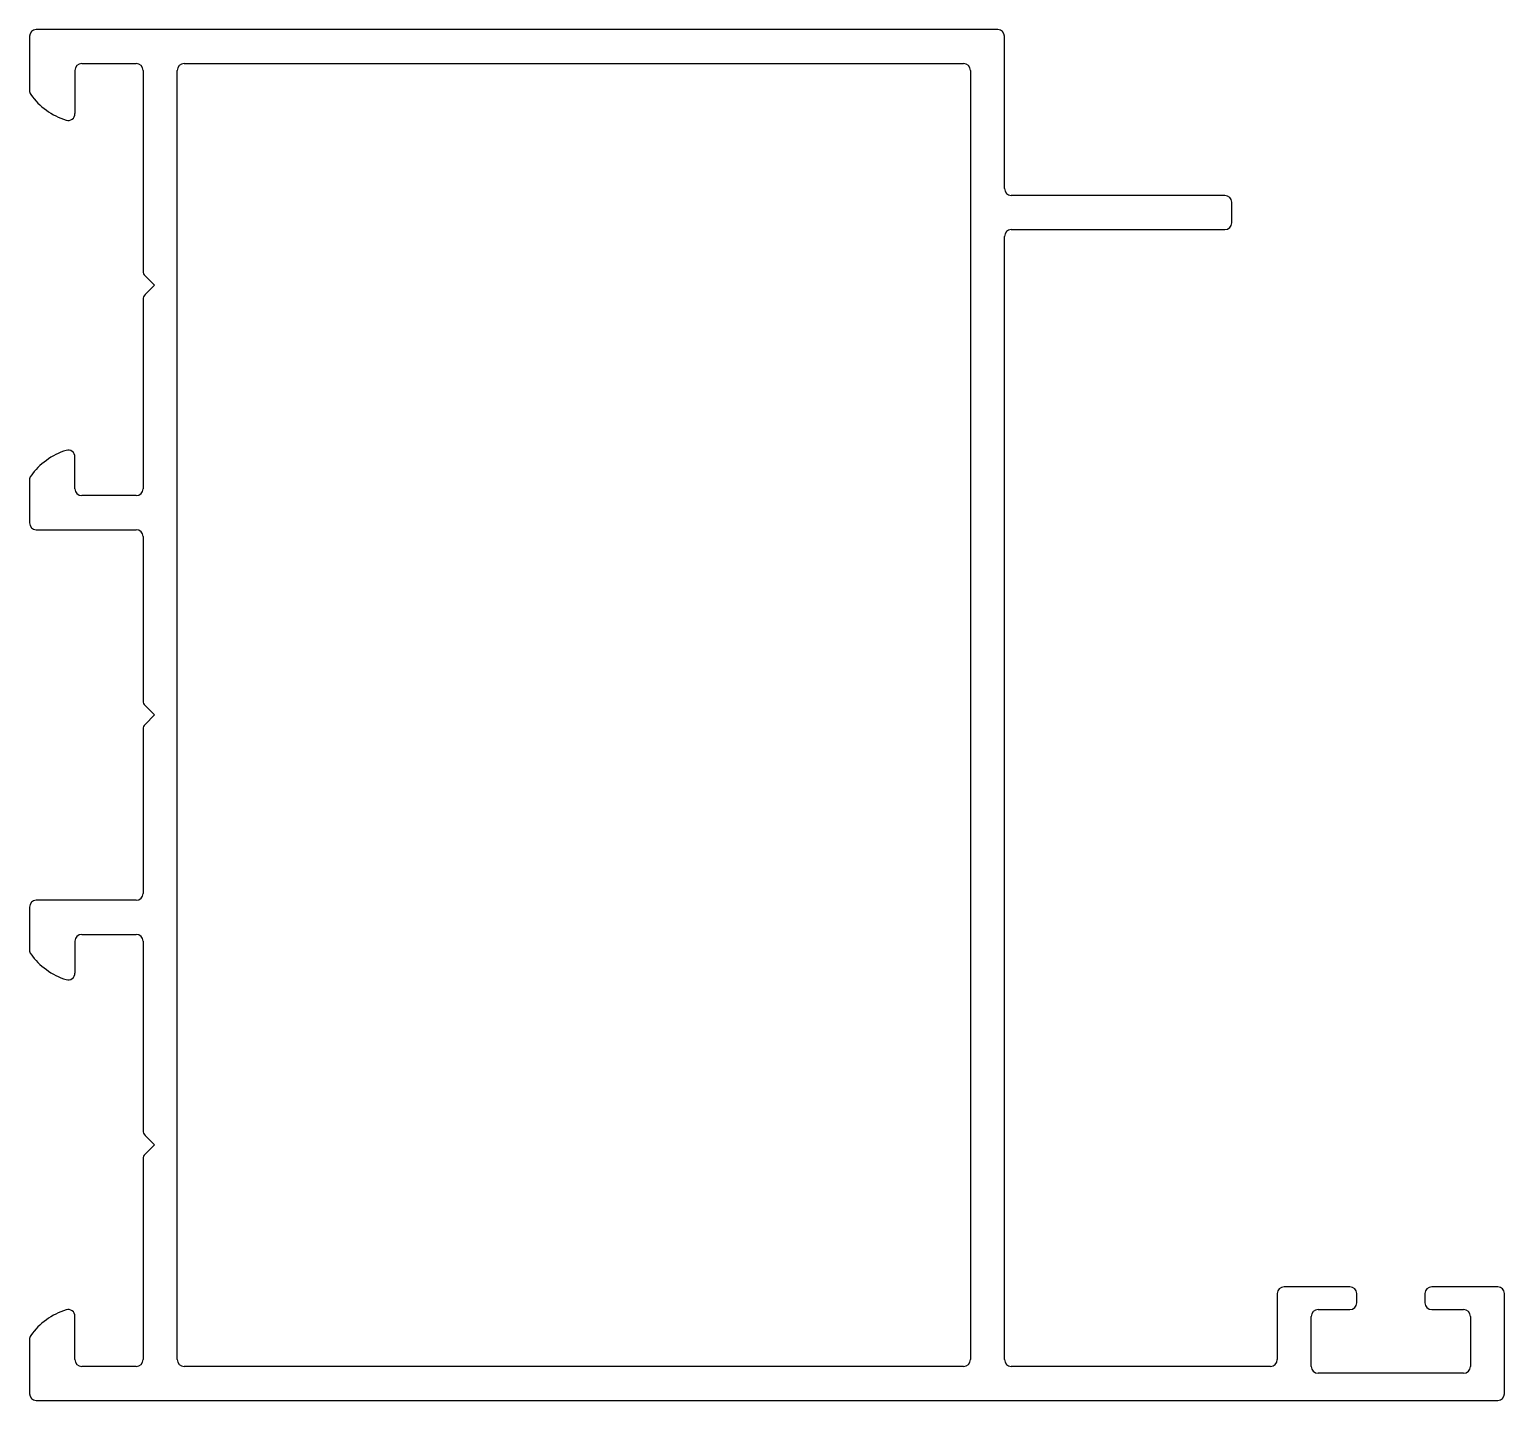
# Model space of a CAD drawing. Extents: x 310 to 374.9, y 800 to 860.3.
import ezdxf

# ---------------------------------------------------------------- set-up
doc = ezdxf.new("R2010")
doc.units = 0
doc.layers.get('0').update_dxf_attribs({"linetype": 'CONTINUOUS'})

msp = doc.modelspace()

# ---------------------------------------------------------------- linework, layer by layer
for p, q in [((310, 860), (310, 857.614)), ((352.6, 860.3), (310.3, 860.3)), ((352.9, 853.3), (352.9, 860)), ((312.3, 858.8), (314.7, 858.8)), ((316.8, 858.8), (351.1, 858.8)), ((312, 858.5), (312, 856.6)), ((315, 858.5), (315, 849.674)), ((316.5, 801.8), (316.5, 858.5)), ((351.4, 858.5), (351.4, 801.8)), ((362.6, 853), (353.2, 853)), ((362.9, 851.8), (362.9, 852.7)), ((353.2, 851.5), (362.6, 851.5)), ((352.9, 801.8), (352.9, 851.2)), ((315.088, 849.462), (315.5, 849.05)), ((315.5, 849.05), (315.088, 848.638)), ((315, 848.426), (315, 840.1)), ((312, 840.1), (312, 841.5)), ((310, 840.486), (310, 838.6)), ((314.7, 839.8), (312.3, 839.8)), ((310.3, 838.3), (314.7, 838.3)), ((315, 838), (315, 830.774)), ((315.088, 830.562), (315.5, 830.15)), ((315.5, 830.15), (315.088, 829.738)), ((315, 829.526), (315, 822.3)), ((310, 821.7), (310, 819.814)), ((314.7, 822), (310.3, 822)), ((312.3, 820.5), (314.7, 820.5)), ((312, 820.2), (312, 818.8)), ((315, 820.2), (315, 811.874)), ((315.088, 811.662), (315.5, 811.25)), ((315, 810.626), (315, 801.8)), ((315.5, 811.25), (315.088, 810.838)), ((368.1, 805), (365.2, 805)), ((374.6, 805), (371.7, 805)), ((364.9, 804.7), (364.9, 801.8)), ((368.4, 804.3), (368.4, 804.7)), ((371.4, 804.7), (371.4, 804.3)), ((374.9, 800.3), (374.9, 804.7)), ((312, 801.8), (312, 803.7)), ((366.4, 801.5), (366.4, 803.7)), ((366.7, 804), (368.1, 804)), ((371.7, 804), (373.1, 804)), ((373.4, 803.7), (373.4, 801.5)), ((310, 802.686), (310, 800.3)), ((314.7, 801.5), (312.3, 801.5)), ((351.1, 801.5), (316.8, 801.5)), ((364.6, 801.5), (353.2, 801.5)), ((373.1, 801.2), (366.7, 801.2)), ((310.3, 800), (374.6, 800))]:
    msp.add_line(p, q)
for centre, radius, start, end in [((310.3, 860), 0.3, 90, 180), ((352.6, 860), 0.3, 0, 90), ((312.3, 858.5), 0.3, 90, 180), ((314.7, 858.5), 0.3, 0, 90), ((316.8, 858.5), 0.3, 90, 180), ((351.1, 858.5), 0.3, 0, 90), ((310.3, 857.614), 0.3, 180, 215.43094), ((312.5, 859.179), 3, 215.43094, 252.76471), ((311.7, 856.6), 0.3, 252.76471, 0), ((353.2, 853.3), 0.3, 180, 270), ((362.6, 852.7), 0.3, 0, 90), ((353.2, 851.2), 0.3, 90, 180), ((362.6, 851.8), 0.3, 270, 0), ((315.3, 849.674), 0.3, 180, 225), ((315.3, 848.426), 0.3, 135, 180), ((312.5, 838.921), 3, 107.23529, 144.56906), ((311.7, 841.5), 0.3, 0, 107.23529), ((310.3, 840.486), 0.3, 144.56906, 180), ((312.3, 840.1), 0.3, 180, 270), ((314.7, 840.1), 0.3, 270, 0), ((310.3, 838.6), 0.3, 180, 270), ((314.7, 838), 0.3, 0, 90), ((315.3, 830.774), 0.3, 180, 225), ((315.3, 829.526), 0.3, 135, 180), ((314.7, 822.3), 0.3, 270, 0), ((310.3, 821.7), 0.3, 90, 180), ((312.3, 820.2), 0.3, 90, 180), ((314.7, 820.2), 0.3, 0, 90), ((310.3, 819.814), 0.3, 180, 215.43094), ((312.5, 821.379), 3, 215.43094, 252.76471), ((311.7, 818.8), 0.3, 252.76471, 0), ((315.3, 811.874), 0.3, 180, 225), ((315.3, 810.626), 0.3, 135, 180), ((365.2, 804.7), 0.3, 90, 180), ((368.1, 804.7), 0.3, 0, 90), ((371.7, 804.7), 0.3, 90, 180), ((374.6, 804.7), 0.3, 0, 90), ((368.1, 804.3), 0.3, 270, 0), ((371.7, 804.3), 0.3, 180, 270), ((312.5, 801.121), 3, 107.23529, 144.56906), ((311.7, 803.7), 0.3, 0, 107.23529), ((366.7, 803.7), 0.3, 90, 180), ((373.1, 803.7), 0.3, 0, 90), ((310.3, 802.686), 0.3, 144.56906, 180), ((312.3, 801.8), 0.3, 180, 270), ((314.7, 801.8), 0.3, 270, 0), ((316.8, 801.8), 0.3, 180, 270), ((351.1, 801.8), 0.3, 270, 0), ((353.2, 801.8), 0.3, 180, 270), ((364.6, 801.8), 0.3, 270, 0), ((366.7, 801.5), 0.3, 180, 270), ((373.1, 801.5), 0.3, 270, 0), ((310.3, 800.3), 0.3, 180, 270), ((374.6, 800.3), 0.3, 270, 0)]:
    msp.add_arc(centre, radius, start, end)

doc.saveas('drawing.dxf')
